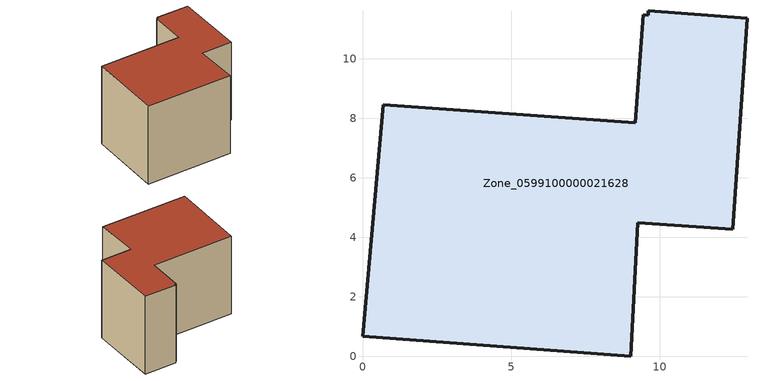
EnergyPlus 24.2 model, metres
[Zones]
Zone_0599100000021628
 floor ground (C_G): 0,0.67 0.69,8.46 9.17,7.85 9.44,11.48 9.61,11.47 9.6,11.61 12.93,11.36 12.45,4.26 9.25,4.48 9.02,0 z0
 wall outside (C_F): 0.69,8.46 0,0.67 9.02,0 9.25,4.48 12.45,4.26 12.93,11.36 9.6,11.61 9.61,11.47 9.44,11.48 9.17,7.85 0.69,8.46 z0:8.56
 roof outside (C_R): 9.6,11.61 9.61,11.47 9.44,11.48 9.17,7.85 0.69,8.46 0,0.67 9.02,0 9.25,4.48 12.45,4.26 12.93,11.36 z8.56
[BUILDING]
Pand.0599100000021628: North Axis=0; Terrain=City; Loads Convergence Tolerance Value=0.04; Temperature Convergence Tolerance Value=0.4; Solar Distribution=FullExterior; Maximum Number of Warmup Days=25; Minimum Number of Warmup Days=1
[Site:Location]
Rotterdam.The.Hague.AP_ZH_NLD Design_Conditions: Latitude=51.96; Longitude=4.45; Time Zone=1; Elevation=-4.5
[SITE:GROUNDTEMPERATURE:BUILDINGSURFACE]
18, 18, 18, 18, 18, 18, 18, 18, 18, 18, 18, 18
[MATERIAL] Thermal Absorptance=0.9; Solar Absorptance=0.7; Visible Absorptance=0.7
Name | Roughness | Thickness | Conductivity | Density | Specific Heat
G.TI.1946-1964 | MediumSmooth | 0.15 | 1 | 540 | 1210
F.TI.1946-1964 | Rough | 0.3 | 0.857143 | 1920 | 840
R.TI.1946-1964 | MediumRough | 0.2 | 0.277778 | 1500 | 1000
[CONSTRUCTION]
C_G: G.TI.1946-1964
C_F: F.TI.1946-1964
C_R: R.TI.1946-1964
[ZONE]
Zone_0599100000021628: Type=1; Multiplier=1; Ceiling Height=Autocalculate; Volume=Autocalculate; Floor Area=autocalculate; Part of Total Floor Area=Yes
[ZONEINFILTRATION:DESIGNFLOWRATE]
Infil_Zone_0599100000021628: Zone or ZoneList or Space or SpaceList=Zone_0599100000021628; Schedule=AlwaysOn; Design Flow Rate Calculation Method=Flow/Area; Flow Rate per Floor Area=0.003; Constant Term Coefficient=1; Temperature Term Coefficient=0; Velocity Term Coefficient=0; Velocity Squared Term Coefficient=0
[HVACTEMPLATE:ZONE:IDEALLOADSAIRSYSTEM]
Zone_0599100000021628: Maximum Heating Supply Air Temperature=50; Minimum Cooling Supply Air Temperature=13; Maximum Heating Supply Air Humidity Ratio=0.0156; Minimum Cooling Supply Air Humidity Ratio=0.0077; Heating Limit=NoLimit; Cooling Limit=NoLimit; Dehumidification Control Type=ConstantSensibleHeatRatio; Cooling Sensible Heat Ratio=0.7; Dehumidification Setpoint=60; Humidification Control Type=None; Humidification Setpoint=30; Outdoor Air Method=None; Outdoor Air Flow Rate per Person=0.00944; Outdoor Air Flow Rate per Zone Floor Area=0; Outdoor Air Flow Rate per Zone=0; Demand Controlled Ventilation Type=None; Outdoor Air Economizer Type=NoEconomizer; Heat Recovery Type=None; Sensible Heat Recovery Effectiveness=0.7; Latent Heat Recovery Effectiveness=0.65
[ZONECONTROL:THERMOSTAT]
ThermostatControl_Zone_0599100000021628: Zone or ZoneList=Zone_0599100000021628; Control Type Schedule=DualSetpointControlType; Control 1=Thermostat_Zone_0599100000021628; Temperature Difference Between Cutout And Setpoint=0
[THERMOSTATSETPOINT:DUALSETPOINT]
Thermostat_Zone_0599100000021628: Heating Setpoint Temperature Schedule=HeatingSetpoint_Zone_0599100000021628; Cooling Setpoint Temperature Schedule=CoolingSetpoint_Zone_0599100000021628
[SCHEDULE:COMPACT]
HeatingSetpoint_Zone_0599100000021628: Through: 12/31, For: AllDays, Until: 24:00, 21
CoolingSetpoint_Zone_0599100000021628: Through: 12/31, For: AllDays, Until: 24:00, 24
DualSetpointControlType: Through: 12/31, For: AllDays, Until: 24:00, 4
AlwaysOn: Through: 12/31, For: AllDays, Until: 24:00, 1
